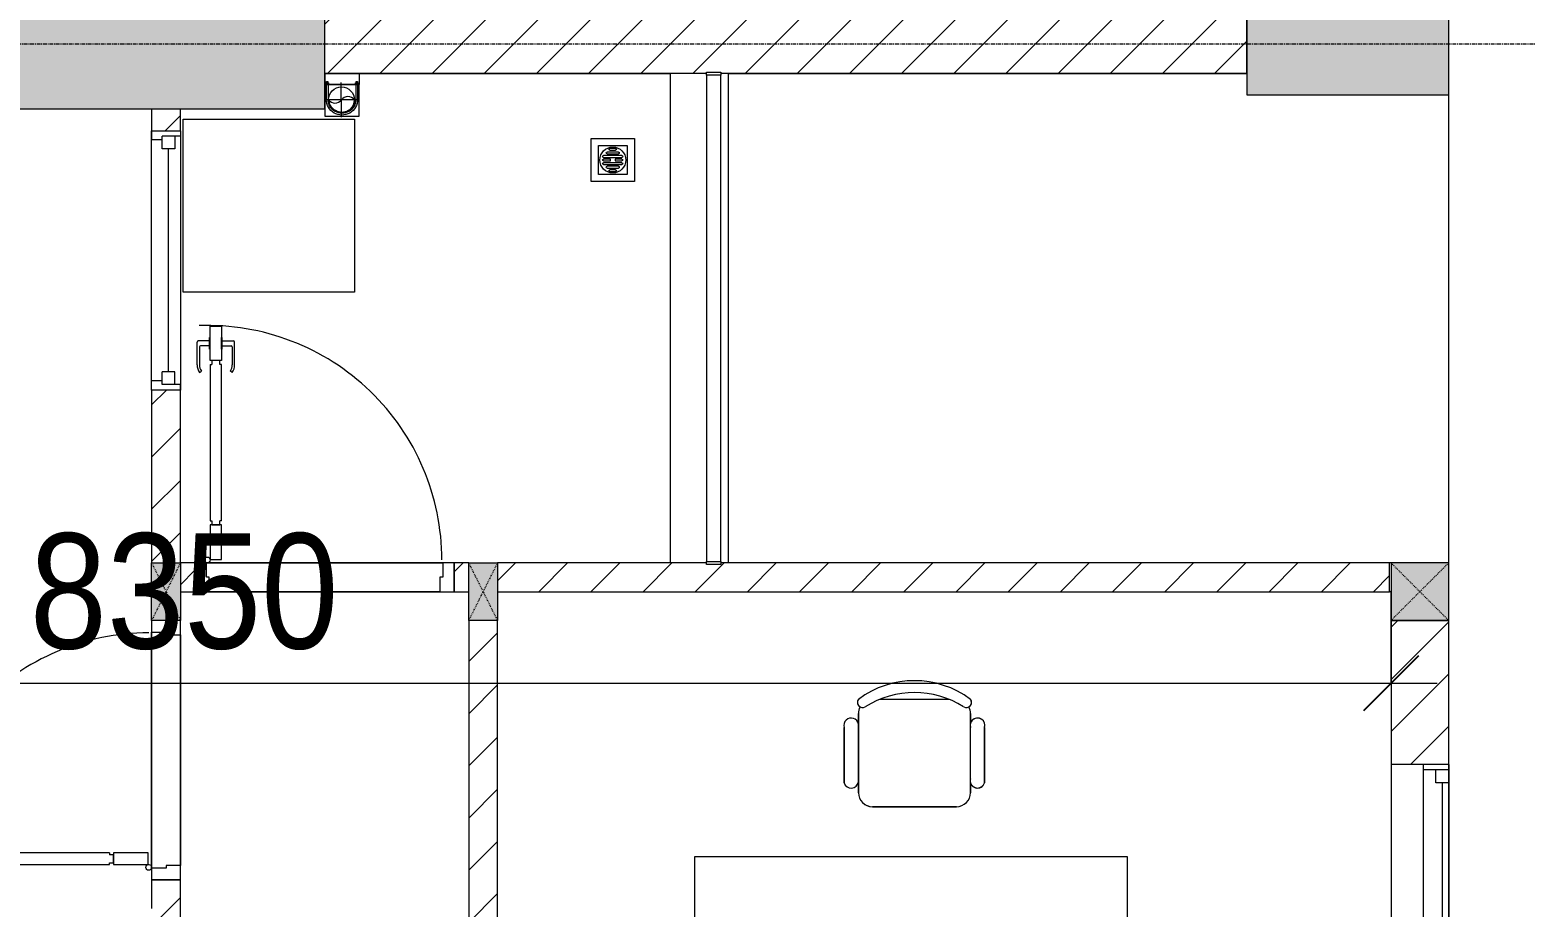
# Model space of a CAD drawing. Header units: millimetres. Extents: x 962 to 241049, y -15958 to 84407.
# Drawn here: x 185509 to 190697, y 58742 to 61787 of the extents above; entities that cross this region are included whole.
import ezdxf

# ---------------------------------------------------------------- set-up
doc = ezdxf.new("R2010")
doc.units = ezdxf.units.MM
for name, pattern in [('Dash', [6, 3, -3]), ('Grid Line', [22.225, 12.7, -3.175, 3.175, -3.175]), ('IMPORT-CENTER _3_', [10.16, 6.35, -1.27, 1.27, -1.27])]:
    doc.linetypes.add(name, pattern=pattern)
for name, color, linetype, lineweight in [('0-1', 7, 'Continuous', 5), ('A-ANNO-DIMS', 211, 'Continuous', 9), ('A-ANNO-DIMS-160', 211, 'Continuous', 9), ('A-DETL-GENF-1', 9, 'Continuous', 9), ('A-DOOR-1', 254, 'Continuous', 9), ('A-DOOR-2', 9, 'Continuous', 9), ('A-FLOR-1', 250, 'Continuous', 9), ('A-FLOR-2', 9, 'Continuous', 9), ('A-FLOR-HRAL-1', 254, 'Continuous', 9), ('A-FLOR-HRAL-2', 9, 'Continuous', 9), ('A-GLAZ', 151, 'Continuous', 9), ('A-GLAZ-1', 254, 'Continuous', 9), ('A-GLAZ-2', 9, 'Continuous', 9), ('A-WALL', 113, 'Continuous', 9), ('A-WALL-1', 253, 'Continuous', 18), ('A-WALL-2', 9, 'Continuous', 9), ('A-WALL-3', 113, 'Continuous', 18), ('A-WALL-PATT-1', 10, 'Continuous', 9), ('A-WALL-PATT-2', 111, 'Continuous', 9), ('G-IMPT', 8, 'Continuous', 9), ('G-IMPT-1', 254, 'Continuous', 9), ('G-IMPT-2', 8, 'IMPORT-CENTER _3_', 9), ('I-FURN', 30, 'Continuous', 9), ('I-FURN-1', 254, 'Continuous', 9), ('M-EQPM', 50, 'Continuous', 9), ('S-COLS', 52, 'Continuous', 9), ('S-COLS-1', 52, 'Continuous', 5), ('S-COLS-2', 7, 'Continuous', 18), ('S-COLS-3', 250, 'Continuous', 9), ('S-COLS-4', 254, 'Continuous', 9), ('S-COLS-5', 253, 'Continuous', 18), ('S-COLS-6', 52, 'Continuous', 18), ('S-COLS-7', 52, 'Dash', 9), ('S-COLS-HDLN', 52, 'Dash', 9), ('S-COLS-HDLN-1', 9, 'Dash', 9), ('S-GRID-1', 1, 'Grid Line', 9)]:
    doc.layers.add(name, color=color, linetype=linetype, lineweight=lineweight)
doc.styles.add('UTM Avo', font='UTM Avo.ttf', dxfattribs={"width": 0.9, "height": 400})
doc.dimstyles.new('1_Dim_chi_tiet_2_5_1', dxfattribs={"dimscale": 304.8, "dimtxt": 399.720379, "dimasz": 0.629921, "dimexe": 0.524934, "dimexo": 0.0625, "dimgap": 0.052493, "dimtad": 1, "dimdec": 0, "dimrnd": 5, "dimzin": 0, "dimdsep": 46, "dimtxsty": 'UTM Avo', "dimblk1": 'OBLIQUE', "dimblk2": 'OBLIQUE', "dimsah": 1, "dimcen": 0.09, "dimdle": 0.524934, "dimazin": 0, "dimtfac": 1, "dimtdec": 4, "dimtix": 1, "dimtmove": 0, "dimatfit": 3, "dimfxl": 1.049869, "dimfxlon": 1, "dimtvp": 1, "dimtolj": 1, "dimtzin": 0, "dimarcsym": 2})
pattern_1 = [(45, (0, 0), (-90.50967, 90.50967), [])]
pattern_2 = [(45, (63179.03, 0), (-90.50967, 90.50967), [])]

# ---------------------------------------------------------------- blocks, each defined once
blk = doc.blocks.new('M_Concrete-Rectangular-Column2 - 450x1300-812578-TKCS_MB TẦNG 1')
at = {"layer": 'S-COLS'}
blk.add_hatch(color=256, dxfattribs=at).paths.add_polyline_path([(-650, 225), (-650, -225), (650, -225), (650, 225), (-180.7, 225)])
at = {"layer": 'S-COLS-2'}
for p, q in [((-650, 225), (650, 225)), ((-650, -225), (-650, 225)), ((650, 225), (650, -225)), ((650, -225), (-650, -225))]:
    blk.add_line(p, q, dxfattribs=at)
blk = doc.blocks.new('NCV_TKTC_KET CAU_rvt-1-TKCS_MB TẦNG 1')
at = {"layer": 'S-COLS-1'}
blk.add_hatch(color=256, dxfattribs=at).paths.add_polyline_path([(127252.6, 61561.9), (127252.6, 61911.9), (127227.6, 61911.9), (127227.6, 61906.9), (127177.6, 61906.9), (127177.6, 61911.9), (126552.6, 61911.9), (126552.6, 61561.9)])
at = {"layer": 'A-FLOR-1'}
for p, q in [((123352.6, 61635.3), (124552.6, 61635.3)), ((124752.6, 61635.3), (126552.6, 61635.3)), ((127252.6, 59936.9), (127252.6, 61561.9)), ((127052.6, 59936.9), (127047.6, 59936.9))]:
    blk.add_line(p, q, dxfattribs=at)
at = {"layer": 'S-COLS-2'}
for p, q in [((126552.6, 61911.9), (126552.6, 61561.9)), ((127252.6, 61561.9), (127252.6, 61911.9)), ((126552.6, 61561.9), (127252.6, 61561.9))]:
    blk.add_line(p, q, dxfattribs=at)
at = {"layer": 'S-COLS-3'}
blk.add_blockref('M_Concrete-Rectangular-Column2 - 450x1300-812578-TKCS_MB TẦNG 1', (122702.6, 61736.9), dxfattribs=at)
blk = doc.blocks.new('DOOR_CW_01 CANH MO-PANEL KINH - DIW_01-900x2200-CỬA GỖ VÂN LAMINATE-V80-TKCS_MB TẦNG 1')
at = {"layer": 'A-DETL-GENF-1'}
for p, q in [((-399, 831.8), (-397, 831.8)), ((-399, 792.2), (-399, 831.8)), ((-397, 872), (-357, 872)), ((-397, 752), (-397, 872)), ((-397, 792.2), (-397, 831.8)), ((-357, 872), (-357, 752)), ((-357, 792.2), (-357, 831.8)), ((-355, 831.8), (-357, 831.8)), ((-355, 792.2), (-355, 831.8)), ((-442, 737), (-442, 816.5)), ((-399, 820.5), (-438, 820.5)), ((-434, 799.5), (-434, 737)), ((-399, 803.5), (-430, 803.5)), ((-397, 792.2), (-399, 792.2)), ((-357, 792.2), (-355, 792.2)), ((-355, 820.5), (-316, 820.5)), ((-355, 803.5), (-324, 803.5)), ((-320, 799.5), (-320, 737)), ((-312, 737), (-312, 816.5)), ((-357, 752), (-397, 752)), ((-397, 738), (-391, 738)), ((-397, 738), (-397, 196)), ((-363, 752), (-391, 752)), ((-391, 752), (-391, 738)), ((-363, 738), (-363, 752)), ((-357, 738), (-363, 738)), ((-357, 196), (-357, 738)), ((-433.9, 711.2), (-427.3, 715.8)), ((-320.1, 711.2), (-326.7, 715.8)), ((-397, 196), (-391, 196)), ((-357, 182), (-397, 182)), ((-397, 182), (-397, 62)), ((-391, 196), (-391, 182)), ((-391, 182), (-363, 182)), ((-357, 196), (-363, 196)), ((-363, 182), (-363, 196)), ((-357, 62), (-357, 182)), ((-397, 62), (-357, 62))]:
    blk.add_line(p, q, dxfattribs=at)
blk.add_circle((-407, 60), 10, dxfattribs=at)
for centre, radius, start, end in [((-407, 60), 814, 360, 92), ((-438, 816.5), 4, 90, 180), ((-430, 799.5), 4, 90, 180), ((-324, 799.5), 4, 360, 90), ((-316, 816.5), 4, 0, 90), ((-397, 737), 45, 180, 215), ((-397, 737), 37, 180, 215), ((-357, 737), 37, 325, 0), ((-357, 737), 45, 325, 0)]:
    blk.add_arc(centre, radius, start, end, dxfattribs=at)
at = {"layer": 'A-DOOR-2'}
for p, q in [((-410, 50), (-450, 50)), ((-450, 50), (-450, -50)), ((-410, 0), (-410, 50)), ((-400, 0), (-410, 0)), ((-407, 50), (-382, 50)), ((-400, -50), (-400, 0)), ((410, 0), (400, 0)), ((400, 0), (400, -50)), ((450, 50), (410, 50)), ((410, 50), (410, 0)), ((-450, -50), (-400, -50)), ((400, -50), (450, -50))]:
    blk.add_line(p, q, dxfattribs=at)
blk = doc.blocks.new('M_Fixed - 900 x 1400-553215-TKCS_MB TẦNG 1')
at = {"layer": 'A-GLAZ-2'}
for p, q in [((-450, 37), (-418, 37)), ((-431, -63), (-431, 0)), ((-431, 0), (-387, 0)), ((-418, 0), (-418, 37)), ((-387, -44), (-387, 0)), ((387, 0), (431, 0)), ((387, -44), (387, 0)), ((418, 0), (418, 37)), ((450, 37), (418, 37)), ((431, -63), (431, 0)), ((-431, -44), (-387, -44)), ((-387, -22), (387, -22)), ((431, -44), (387, -44)), ((-450, -63), (-431, -63)), ((448.9, -63), (431, -63))]:
    blk.add_line(p, q, dxfattribs=at)
blk = doc.blocks.new('BAN LV A - BAN LV A_dwg_ban hoc2-348006-TKCS_MB TẦNG 1')
at = {"layer": 'I-FURN'}
for p, q in [((145.8, 437.4), (-145.8, 437.4)), ((-194.4, 388.8), (-194.4, 113.4)), ((194.4, 113.4), (194.4, 388.8)), ((-243, 354.4), (-243, 162)), ((194.4, 351.4), (194.4, 150.8)), ((243.7, 162), (243.7, 354.4)), ((-120.5, 64.8), (120.5, 64.8))]:
    blk.add_line(p, q, dxfattribs=at)
at = {"layer": 'I-FURN', "flags": 128}
blk.add_lwpolyline([(-737.8, 610.5), (-737.8, 1330.5), (-154.9, 1330.5), (762.2, 1330.5), (762.2, 610.5)], close=True, dxfattribs=at)
at = {"layer": 'I-FURN'}
for centre, radius, start, end in [((-145.8, 388.8), 48.6, 90, 180), ((145.8, 388.8), 48.6, 360, 90), ((-218.7, 347.3), 25.3, 343.7398, 163.7398), ((219.4, 347.3), 25.3, 16.2602, 170.7054), ((-218.7, 154.9), 25.3, 163.7398, 16.2602), ((219.4, 154.9), 25.3, 189.2946, 16.2602), ((-145.8, 113.4), 48.6, 180, 207.5844), ((145.8, 113.4), 48.6, 332.4156, 0), ((-180.2, 75.4), 17.8, 57.9726, 216.6901), ((0, 324), 324, 233.1301, 306.8699), ((0, 359.3), 318.2, 237.5758, 302.4242), ((180.2, 75.4), 17.8, 323.3099, 122.0274)]:
    blk.add_arc(centre, radius, start, end, dxfattribs=at)
blk = doc.blocks.new('BAN LV A - BAN LV A_dwg-348005-TKCS_MB TẦNG 1')
at = {"extrusion": (0, 0, -1), "zscale": -1, "rotation": 180}
blk.add_blockref('BAN LV A - BAN LV A_dwg_ban hoc2-348006-TKCS_MB TẦNG 1', (-729, 1383.7), dxfattribs=at)
blk = doc.blocks.new('BAN LV A - BAN LV A-401069-TKCS_MB TẦNG 1')
at = {"layer": 'I-FURN-1'}
for p, q in [((-8.8, -53.2), (1491.2, -53.2)), ((-8.8, -773.2), (-8.8, -53.2)), ((1491.2, -53.2), (1491.2, -773.2)), ((1491.2, -773.2), (-8.8, -773.2)), ((583.2, -946.3), (874.8, -946.3)), ((486, -1221.7), (486, -1029.3)), ((534.6, -1029.3), (534.6, -994.9)), ((923.4, -994.9), (923.4, -1032.3)), ((972.7, -1029.3), (972.7, -1221.7)), ((534.6, -1270.3), (534.6, -1235.9)), ((923.4, -1232.9), (923.4, -1270.3))]:
    blk.add_line(p, q, dxfattribs=at)
for centre, radius, start, end in [((583.2, -994.9), 48.6, 90, 180), ((874.8, -994.9), 48.6, 0, 90), ((510.3, -1036.4), 25.3, 16.2602, 163.7398), ((948.4, -1036.4), 25.3, 16.2602, 170.7054), ((510.3, -1228.8), 25.3, 163.7398, 343.7398), ((948.4, -1228.8), 25.3, 189.2946, 16.2602), ((548.9, -1308.3), 17.8, 119.404, 216.6901), ((583.2, -1270.3), 48.6, 180, 207.5844), ((874.8, -1270.3), 48.6, 332.4156, 0), ((909.2, -1308.3), 17.8, 323.3099, 60.596), ((729, -1059.7), 324, 233.1301, 306.8699)]:
    blk.add_arc(centre, radius, start, end, dxfattribs=at)
at = {"extrusion": (0, 0, -1), "zscale": -1, "rotation": 180}
blk.add_blockref('BAN LV A - BAN LV A_dwg-348005-TKCS_MB TẦNG 1', (0, 0), dxfattribs=at)
blk = doc.blocks.new('MAY GIAT - MAY GIAT_dwg-348053-TKCS_MB TẦNG 1')
at = {"layer": 'G-IMPT-1', "flags": 128}
blk.add_lwpolyline([(5, 596.6), (5, 2.3), (605, 2.3), (605, 596.6)], close=True, dxfattribs=at)
blk = doc.blocks.new('MAY GIAT - MAY GIAT-401071-TKCS_MB TẦNG 1')
at = {"layer": 'I-FURN-1'}
for p, q in [((5, -2.3), (605, -2.3)), ((5, -596.6), (5, -2.3)), ((605, -2.3), (605, -596.6)), ((605, -596.6), (5, -596.6))]:
    blk.add_line(p, q, dxfattribs=at)
at = {"extrusion": (0, 0, -1), "zscale": -1, "rotation": 180}
blk.add_blockref('MAY GIAT - MAY GIAT_dwg-348053-TKCS_MB TẦNG 1', (0, 0), dxfattribs=at)
blk = doc.blocks.new('Railing - 50 x 10mm-457210-TKCS_MB TẦNG 1')
at = {"layer": 'A-FLOR-HRAL-2'}
for p, q in [((25, 5), (-25, 5)), ((-25, 5), (-25, -5)), ((25, -5), (25, 5)), ((-25, -5), (25, -5))]:
    blk.add_line(p, q, dxfattribs=at)
blk = doc.blocks.new('Railing - Railing-1032716-TKCS_MB TẦNG 1')
at = {"layer": 'A-FLOR-HRAL-2'}
for p, q in [((101769.1, 52369.6), (101769.1, 50680.8)), ((101819.1, 50680.8), (101819.1, 52369.6))]:
    blk.add_line(p, q, dxfattribs=at)
at = {"extrusion": (0, 0, -1), "zscale": -1}
for p in [(-101794.1, 52374.6), (-101794.1, 50675.8)]:
    blk.add_blockref('Railing - 50 x 10mm-457210-TKCS_MB TẦNG 1', p, dxfattribs=at)
blk = doc.blocks.new('G1_SOF - BO TRU - 100x200-746114-TKCS_MB TẦNG 1')
at = {"layer": 'S-COLS'}
blk.add_hatch(color=256, dxfattribs=at).paths.add_polyline_path([(-50, -100), (50, -100), (50, 100), (-50, 100)])
at = {"layer": 'S-COLS-5'}
for p, q in [((-50, 100), (50, 100)), ((-50, -100), (-50, 100)), ((50, 100), (50, -100)), ((50, -100), (-50, -100))]:
    blk.add_line(p, q, dxfattribs=at)
at = {"layer": 'S-COLS-HDLN-1'}
for p, q in [((50, -100), (-50, 100)), ((-50, -100), (50, 100))]:
    blk.add_line(p, q, dxfattribs=at)
blk = doc.blocks.new('DOOR_CW_01 CANH MO-PANEL KINH - DIG_01-900x2200-CỬA NHÔM KÍNH-400868-TKCS_MB TẦNG 1')
at = {"layer": 'A-DETL-GENF-1'}
for p, q in [((-399, 831.8), (-397, 831.8)), ((-399, 792.2), (-399, 831.8)), ((-397, 872), (-357, 872)), ((-397, 752), (-397, 872)), ((-397, 792.2), (-397, 831.8)), ((-357, 872), (-357, 752)), ((-357, 792.2), (-357, 831.8)), ((-355, 831.8), (-357, 831.8)), ((-355, 792.2), (-355, 831.8)), ((-442, 737), (-442, 816.5)), ((-399, 820.5), (-438, 820.5)), ((-434, 799.5), (-434, 737)), ((-399, 803.5), (-430, 803.5)), ((-397, 792.2), (-399, 792.2)), ((-357, 792.2), (-355, 792.2)), ((-355, 820.5), (-316, 820.5)), ((-355, 803.5), (-324, 803.5)), ((-320, 799.5), (-320, 737)), ((-312, 737), (-312, 816.5)), ((-357, 752), (-397, 752)), ((-397, 738), (-391, 738)), ((-397, 738), (-397, 196)), ((-363, 752), (-391, 752)), ((-391, 752), (-391, 738)), ((-363, 738), (-363, 752)), ((-357, 738), (-363, 738)), ((-357, 196), (-357, 738)), ((-433.9, 711.2), (-427.3, 715.8)), ((-320.1, 711.2), (-326.7, 715.8)), ((-397, 196), (-391, 196)), ((-357, 182), (-397, 182)), ((-397, 182), (-397, 62)), ((-391, 196), (-391, 182)), ((-391, 182), (-363, 182)), ((-357, 196), (-363, 196)), ((-363, 182), (-363, 196)), ((-357, 62), (-357, 182)), ((-397, 62), (-357, 62))]:
    blk.add_line(p, q, dxfattribs=at)
blk.add_circle((-407, 60), 10, dxfattribs=at)
for centre, radius, start, end in [((-407, 60), 814, 360, 92), ((-438, 816.5), 4, 90, 180), ((-430, 799.5), 4, 90, 180), ((-324, 799.5), 4, 360, 90), ((-316, 816.5), 4, 0, 90), ((-397, 737), 45, 180, 215), ((-397, 737), 37, 180, 215), ((-357, 737), 37, 325, 0), ((-357, 737), 45, 325, 0)]:
    blk.add_arc(centre, radius, start, end, dxfattribs=at)
at = {"layer": 'A-DOOR-2'}
for p, q in [((-410, 50), (-450, 50)), ((-450, 50), (-450, -50)), ((-410, 0), (-410, 50)), ((-400, 0), (-410, 0)), ((-407, 50), (-382, 50)), ((-400, -50), (-400, 0)), ((410, 0), (400, 0)), ((400, 0), (400, -50)), ((450, 50), (410, 50)), ((410, 50), (410, 0)), ((450, -50), (450, 50)), ((-450, -50), (-400, -50)), ((400, -50), (450, -50))]:
    blk.add_line(p, q, dxfattribs=at)
blk = doc.blocks.new('NCV_TKTC_TANG 1_rvt-1-TKCS_MB TẦNG 1')
at = {"layer": 'A-WALL-PATT-1'}
h = blk.add_hatch(dxfattribs=at)
h.set_pattern_fill('FP_1', color=256, style=0, pattern_type=2)
h.set_pattern_definition(pattern_1)
h.paths.add_polyline_path([(122762.6, 56836.9), (122852.6, 56836.9), (122852.6, 57737.3), (122752.6, 57737.3), (122752.6, 56836.9)])
h.paths.add_polyline_path([(122852.6, 58537.3), (122852.6, 58836.9), (122752.6, 58836.9), (122752.6, 58537.3)])
h.paths.add_polyline_path([(122752.6, 59936.9), (122852.6, 59936.9), (122852.6, 60536.9), (122752.6, 60536.9)])
h.paths.add_polyline_path([(122752.6, 61436.9), (122852.6, 61436.9), (122852.6, 61511.9), (122752.6, 61511.9)])
h = blk.add_hatch(dxfattribs=at)
h.set_pattern_fill('FP_1', color=256, style=0, pattern_type=2)
h.set_pattern_definition(pattern_1)
h.paths.add_polyline_path([(122852.6, 59836.9), (122902.6, 59836.9), (122902.6, 59936.9), (122852.6, 59936.9)])
h.paths.add_polyline_path([(123852.6, 59836.9), (123852.6, 59936.9), (123802.6, 59936.9), (123802.6, 59836.9), (123820.5, 59836.9)])
h = blk.add_hatch(dxfattribs=at)
h.set_pattern_fill('FP_1', color=256, style=0, pattern_type=2)
h.set_pattern_definition(pattern_1)
h.paths.add_polyline_path([(123952.6, 59836.9), (127047.6, 59836.9), (127047.6, 59936.9), (124727.6, 59936.9), (124727.6, 59931.5), (124677.6, 59931.5), (124677.6, 59936.9), (123952.6, 59936.9)])
h = blk.add_hatch(dxfattribs=at)
h.set_pattern_fill('FP_1', color=256, style=0, pattern_type=2)
h.set_pattern_definition(pattern_1)
h.paths.add_polyline_path([(123952.6, 56836.9), (123952.6, 56837.3), (123853, 56836.9)])
h.paths.add_polyline_path([(123852.6, 57737.3), (123952.6, 57737.3), (123952.6, 59736.5), (123852.6, 59736.5), (123852.6, 58536.6)])
at = {"layer": 'A-FLOR-2'}
for p, q in [((123762.6, 59936.9), (122942.6, 59936.9)), ((123752.6, 59836.9), (122952.6, 59836.9)), ((122952.6, 59836.9), (123752.6, 59836.9)), ((127052.6, 59836.9), (127047.6, 59836.9)), ((122752.6, 58876.9), (122752.6, 59696.9)), ((122752.6, 59696.9), (122752.6, 58876.9)), ((122852.6, 59686.9), (122852.6, 58886.9)), ((122852.6, 58886.9), (122852.6, 59686.9))]:
    blk.add_line(p, q, dxfattribs=at)
at = {"layer": 'A-WALL-1'}
for p, q in [((122752.6, 61511.9), (122752.6, 61436.9)), ((122852.6, 61436.9), (122852.6, 61511.9)), ((122752.6, 61436.9), (122852.6, 61436.9)), ((122852.6, 60536.9), (122752.6, 60536.9)), ((122752.6, 60536.9), (122752.6, 59936.9)), ((122852.6, 59936.9), (122852.6, 60536.9)), ((122902.6, 59936.9), (122852.6, 59936.9)), ((122902.6, 59836.9), (122902.6, 59936.9)), ((123852.6, 59936.9), (123802.6, 59936.9)), ((123802.6, 59936.9), (123802.6, 59836.9)), ((124677.6, 59936.9), (123952.6, 59936.9)), ((127047.6, 59936.9), (124727.6, 59936.9)), ((127047.6, 59836.9), (127047.6, 59936.9)), ((122852.6, 59836.9), (122902.6, 59836.9)), ((123802.6, 59836.9), (123852.6, 59836.9)), ((123952.6, 59836.9), (127047.6, 59836.9)), ((123852.6, 59736.5), (123852.6, 57737.3)), ((123952.6, 59736.5), (123852.6, 59736.5)), ((123952.6, 57737.3), (123952.6, 59736.5)), ((122852.6, 58836.9), (122752.6, 58836.9)), ((122752.6, 58836.9), (122752.6, 58736.9)), ((122852.6, 58537.3), (122852.6, 58836.9))]:
    blk.add_line(p, q, dxfattribs=at)
at = {"layer": 'A-WALL-2'}
for p, q in [((124552.6, 59936.9), (124552.6, 61636.9)), ((124752.6, 61636.9), (124752.6, 59936.9)), ((122752.6, 60536.9), (122752.6, 61436.9)), ((122852.6, 61436.9), (122852.6, 60536.9)), ((122942.6, 59936.9), (123762.6, 59936.9)), ((123752.6, 59836.9), (122952.6, 59836.9)), ((122752.6, 58876.9), (122752.6, 59696.9)), ((122852.6, 59686.9), (122852.6, 58886.9))]:
    blk.add_line(p, q, dxfattribs=at)
at = {"layer": 'A-DOOR-1'}
blk.add_blockref('DOOR_CW_01 CANH MO-PANEL KINH - DIG_01-900x2200-CỬA NHÔM KÍNH-400868-TKCS_MB TẦNG 1', (123352.6, 59886.9), dxfattribs=at)
at = {"layer": 'A-DOOR-1', "rotation": 90.00000000000084}
blk.add_blockref('DOOR_CW_01 CANH MO-PANEL KINH - DIW_01-900x2200-CỬA GỖ VÂN LAMINATE-V80-TKCS_MB TẦNG 1', (122802.6, 59286.9), dxfattribs=at)
at = {"layer": 'A-FLOR-HRAL-1'}
blk.add_blockref('Railing - Railing-1032716-TKCS_MB TẦNG 1', (22908.5, 9260.7), dxfattribs=at)
at = {"layer": 'A-GLAZ-1', "rotation": 90.00000000000084}
blk.add_blockref('M_Fixed - 900 x 1400-553215-TKCS_MB TẦNG 1', (122789.6, 60986.9), dxfattribs=at)
at = {"layer": 'I-FURN-1'}
for name, p, rotation in [('MAY GIAT - MAY GIAT-401071-TKCS_MB TẦNG 1', (122860.3, 60871.5), 90.00000000000087), ('BAN LV A - BAN LV A-401069-TKCS_MB TẦNG 1', (126128.2, 58144.2), 180)]:
    blk.add_blockref(name, p, dxfattribs=dict(at, rotation=rotation))
at = {"layer": 'S-COLS-4', "rotation": 180}
for p in [(122802.6, 59836.9), (123902.6, 59836.9)]:
    blk.add_blockref('G1_SOF - BO TRU - 100x200-746114-TKCS_MB TẦNG 1', p, dxfattribs=at)
blk = doc.blocks.new('1_FAMILY RVT - W01-WxH 1400x1400xmm-389822-TKCS_MB TẦNG 1')
at = {"layer": 'A-GLAZ'}
for p, q in [((248.4, 172.39), (299.2, 197.79)), ((248.4, 172.39), (299.2, 146.99)), ((248.4, 172.39), (451.6, 172.39)), ((-700, 96.19), (-700, -103.81)), ((700, 96.19), (-700, 96.19)), ((-700, 96.19), (-636.5, 96.19)), ((-680.95, 96.19), (-680.95, 7.29)), ((-636.5, 96.19), (-22.225, 96.19)), ((-636.5, 96.19), (-636.5, 51.74)), ((-636.5, 73.965), (-22.225, 73.965)), ((-22.225, 7.29), (-22.225, 96.19)), ((-22.225, 96.19), (22.225, 96.19)), ((22.225, 96.19), (680.95, 96.19)), ((22.225, 96.19), (22.225, 7.29)), ((680.95, 96.19), (700, 96.19)), ((680.95, 96.19), (680.95, 7.29)), ((700, -103.81), (700, 96.19)), ((-700, 7.29), (-680.95, 7.29)), ((-636.5, 51.74), (-680.95, 51.74)), ((-680.95, 7.29), (-22.225, 7.29)), ((22.225, 51.74), (-22.225, 51.74)), ((-22.225, 7.29), (22.225, 7.29)), ((22.225, 29.515), (636.5, 29.515)), ((22.225, 7.29), (636.5, 7.29)), ((636.5, 51.74), (636.5, 7.29)), ((680.95, 51.74), (636.5, 51.74)), ((636.5, 7.29), (700, 7.29)), ((-700, -103.81), (700, -103.81))]:
    blk.add_line(p, q, dxfattribs=at)
blk = doc.blocks.new('TKTC_XREF_251221_MB TANG 1 - TKTC_XREF_260130_MB TANG 1_dwg_CUM U_DN100-4202115-TKCS_MB TẦNG 1')
at = {"layer": 'G-IMPT'}
blk.add_hatch(color=256, dxfattribs=at).paths.add_polyline_path([(0, -61), (0, -57), (14.8, -55.1), (28.5, -49.4), (40.3, -40.3), (49.4, -28.5), (55.1, -14.8), (57, 0), (55.1, 14.8), (49.4, 28.5), (40.3, 40.3), (28.5, 49.4), (14.8, 55.1), (0, 57), (0, 61), (15.8, 58.9), (30.5, 52.8), (43.1, 43.1), (52.8, 30.5), (58.9, 15.8), (61, 0), (58.9, -15.8), (52.8, -30.5), (43.1, -43.1), (30.5, -52.8), (15.8, -58.9)])
for p, q in [((-79.1, 66.6), (-79.1, 63.4)), ((-76.6, 66.6), (-76.6, 63.4)), ((-74.6, 66.6), (-74.6, 63.4)), ((-72.7, 69.3), (-72.7, 60.7)), ((-66.9, 67.9), (-71.7, 67.9)), ((-65, 69), (0, 69)), ((-66.9, 62.1), (-71.7, 62.1)), ((-79.1, -63.4), (-79.1, -66.6)), ((-76.6, -63.4), (-76.6, -66.6)), ((-74.6, -63.4), (-74.6, -66.6)), ((-72.7, -60.7), (-72.7, -69.3)), ((-66.9, -62.1), (-71.7, -62.1)), ((-66.9, -67.9), (-71.7, -67.9)), ((-65, -69), (0, -69))]:
    blk.add_line(p, q, dxfattribs=at)
at = {"layer": 'G-IMPT', "flags": 128}
for points in [[(-72.7, 67.6), (-78.1, 67.6), (-78.1, 62.4), (-72.7, 62.4)], [(-71.7, 59.2), (-66.9, 59.2), (-66.9, 70.8), (-71.7, 70.8)], [(-66.9, 70.8), (-66.9, 72.7), (-65, 72.7), (-65, 57.3), (-66.9, 57.3), (-66.9, 59.2)], [(-65, 61), (0, 61), (0, 57)], [(-72.7, -62.4), (-78.1, -62.4), (-78.1, -67.6), (-72.7, -67.6)], [(-71.7, -70.8), (-66.9, -70.8), (-66.9, -59.2), (-71.7, -59.2)], [(-66.9, -59.2), (-66.9, -57.3), (-65, -57.3), (-65, -72.7), (-66.9, -72.7), (-66.9, -70.8)], [(-65, -61), (0, -61), (0, -57)]]:
    blk.add_lwpolyline(points, dxfattribs=at)
at = {"layer": 'G-IMPT'}
for centre, radius, start, end in [((-78.1, 66.6), 0.96, 90, 180), ((-71.1, 69.3), 1.56, 112.61986, 247.38014), ((-67.9, 65), 4.8, 143.1301, 216.8699), ((0, 0), 69, 270, 90), ((-78.1, 63.4), 0.96, 180, 270), ((-71.1, 60.7), 1.56, 112.61986, 247.38014), ((0, 0), 61, 270, 90), ((0, 0), 57, 270, 90), ((-78.1, -63.4), 0.96, 90, 180), ((-71.1, -60.7), 1.56, 112.61986, 247.38014), ((-67.9, -65), 4.8, 143.1301, 216.8699), ((-78.1, -66.6), 0.96, 180, 270), ((-71.1, -69.3), 1.56, 112.61986, 247.38014)]:
    blk.add_arc(centre, radius, start, end, dxfattribs=at)
blk = doc.blocks.new('TKTC_XREF_251221_MB TANG 1 - TKTC_XREF_260130_MB TANG 1_dwg_$cc-V161-TKCS_MB TẦNG 1')
at = {"layer": 'G-IMPT'}
blk.add_circle((0, 0), 0.5, dxfattribs=at)
for centre, radius, start, end in [((0, 0), 0.5, 90, 270), ((0.188, 0.25), 0.313, 126.8699, 233.1301), ((-0.188, -0.25), 0.313, 306.8699, 53.1301)]:
    blk.add_arc(centre, radius, start, end, dxfattribs=at)
at = {"layer": 'G-IMPT-2'}
for p, q in [((0, -0.673), (0, 0.651)), ((-0.673, 0), (0.673, 0))]:
    blk.add_line(p, q, dxfattribs=at)
blk = doc.blocks.new('TKTC_XREF_251221_MB TANG 1 - TKTC_XREF_260130_MB TANG 1_dwg_THU NUOC - THU NUOC-444531-TKCS_MB TẦNG 1-4202124-TKCS_MB TẦNG 1')
at = {"layer": 'M-EQPM'}
for p, q in [((-23.3, 10.8), (40.9, 10.8)), ((40.9, 4.8), (-23.3, 4.8)), ((-11, 23.3), (28.5, 23.3)), ((28.5, 17.3), (-11, 17.3)), ((-1.1, 35.6), (18.5, 35.6)), ((18.5, 29.6), (-1.1, 29.6)), ((-23.3, -13.6), (40.9, -13.6)), ((40.9, -19.6), (-23.3, -19.6)), ((-11, -26.1), (28.5, -26.1)), ((28.5, -32.1), (-11, -32.1)), ((-1.1, -38.5), (18.5, -38.5)), ((18.5, -44.5), (-1.1, -44.5))]:
    blk.add_line(p, q, dxfattribs=at)
at = {"layer": 'M-EQPM', "flags": 128}
for points in [[(83.7, -79.4), (83.7, 70.6), (-66.3, 70.6), (-66.3, -79.4)], [(58.7, -54.4), (58.7, 45.6), (-41.3, 45.6), (-41.3, -54.4)]]:
    blk.add_lwpolyline(points, close=True, dxfattribs=at)
for points in [[(-23.3, -1.2), (0.7, -1.2), (0.7, -7.2), (-23.3, -7.2)], [(40.9, -7.2), (16.7, -7.2), (16.7, -1.2), (40.9, -1.2)]]:
    blk.add_lwpolyline(points, dxfattribs=at)
at = {"layer": 'M-EQPM'}
for centre, radius, start, end in [((8.7, -4.4), 45, 360, 180), ((8.7, -4.4), 45, 360, 180), ((-23.3, 7.8), 3, 90, 270), ((-11, 20.3), 3, 90, 270), ((-1.1, 32.6), 3, 90, 270), ((18.5, 32.6), 3, 270, 90), ((28.5, 20.3), 3, 270, 90), ((40.9, 7.8), 3, 270, 90), ((8.7, -4.4), 45, 180, 360), ((8.7, -4.4), 45, 180, 360), ((-23.3, -4.2), 3, 90, 270), ((-23.3, -16.6), 3, 90, 270), ((-11, -29.1), 3, 90, 270), ((-1.1, -41.5), 3, 90, 270), ((18.5, -41.5), 3, 270, 90), ((28.5, -29.1), 3, 270, 90), ((40.9, -4.2), 3, 270, 90), ((40.9, -16.6), 3, 270, 90)]:
    blk.add_arc(centre, radius, start, end, dxfattribs=at)
blk = doc.blocks.new('TKTC_XREF_251221_MB TANG 1 - TKTC_XREF_260130_MB TANG 1_dwg-4202109-TKCS_MB TẦNG 1')
at = {"layer": 'G-IMPT'}
for p, q in [((-79798.1, -339709.7), (-79798.1, -339749.7)), ((-75899.1, -341409.7), (-75899.1, -339784.7))]:
    blk.add_line(p, q, dxfattribs=at)
at = {"layer": 'G-IMPT', "flags": 128}
blk.add_lwpolyline([(-79798.1, -339749.7), (-79678.3, -339749.7), (-79678.3, -339709.7)], dxfattribs=at)
blk.add_lwpolyline([(-79798.1, -339859.6), (-79678.5, -339859.6), (-79678.5, -339749.7), (-79798.1, -339749.7)], close=True, dxfattribs=at)
at = {"xscale": 90.0000000000512, "yscale": 90.0000000000512, "zscale": 90.0000000000512, "rotation": 90.37402677993765}
blk.add_blockref('TKTC_XREF_251221_MB TANG 1 - TKTC_XREF_260130_MB TANG 1_dwg_$cc-V161-TKCS_MB TẦNG 1', (-79740.5, -339802.6), dxfattribs=at)
at = {"extrusion": (0, 0, -1), "xscale": 0.7894736842105242, "yscale": 0.7894736842105242, "zscale": -0.7894736842105242, "rotation": 269.9999999984439}
blk.add_blockref('TKTC_XREF_251221_MB TANG 1 - TKTC_XREF_260130_MB TANG 1_dwg_CUM U_DN100-4202115-TKCS_MB TẦNG 1', (79738.7, -339801), dxfattribs=at)
at = {"extrusion": (0, 0, -1), "zscale": -1}
blk.add_blockref('TKTC_XREF_251221_MB TANG 1 - TKTC_XREF_260130_MB TANG 1_dwg_THU NUOC - THU NUOC-444531-TKCS_MB TẦNG 1-4202124-TKCS_MB TẦNG 1', (78790.5, -340007), dxfattribs=at)
blk = doc.blocks.new('TKTC_XREF_251221_MB TANG 1 - TKTC_XREF_251221_MB TANG 1-2038492-TKCS_MB TẦNG 1')
blk.add_blockref('TKTC_XREF_251221_MB TANG 1 - TKTC_XREF_260130_MB TANG 1_dwg-4202109-TKCS_MB TẦNG 1', (169499.1, 384109.7))
blk = doc.blocks.new('G1_SOF - BO TRU - 200x200-3051103-TKCS_MB TẦNG 1')
at = {"layer": 'S-COLS-HDLN'}
for p, q in [((-100, -100), (100, 100)), ((100, -100), (-100, 100))]:
    blk.add_line(p, q, dxfattribs=at)
blk = doc.blocks.new('DIMBLOCK378-TKCS_MB TẦNG 1')
at = {"layer": 'A-ANNO-DIMS-160'}
for p, q in [((181881.6, 59839.8), (181881.6, 59359.8)), ((181881.6, 59519.8), (181881.6, 59839.8)), ((190231.6, 59839.8), (190231.6, 59359.8)), ((190231.6, 59519.8), (190231.6, 59839.8)), ((181721.6, 59519.8), (190391.6, 59519.8))]:
    blk.add_line(p, q, dxfattribs=at)
at = {"layer": 'A-ANNO-DIMS-160', "lineweight": 25}
for p, q in [((181881.6, 59519.8), (181977.6, 59615.8)), ((190231.6, 59519.8), (190327.6, 59615.8)), ((181881.6, 59519.8), (181785.6, 59423.8)), ((190231.6, 59519.8), (190135.6, 59423.8))]:
    blk.add_line(p, q, dxfattribs=at)
at = {"layer": 'A-ANNO-DIMS-160', "color": 0, "insert": (185508.8, 60039.5), "char_height": 400, "width": 1314.636, "attachment_point": 1, "line_spacing_factor": 1.110334, "style": 'UTM Avo'}
blk.add_mtext('8350', dxfattribs=at)
blk = doc.blocks.new('_Oblique')
at = {"color": 0, "linetype": 'ByBlock', "lineweight": -2}
blk.add_line((-0.5, -0.5), (0.5, 0.5), dxfattribs=at)

msp = doc.modelspace()

# ---------------------------------------------------------------- hatches: boundary and pattern name
at = {"layer": 'A-WALL-PATT-2'}
h = msp.add_hatch(dxfattribs=at)
h.set_pattern_fill('FP_1', color=256, style=0, pattern_type=2)
h.set_pattern_definition(pattern_2)
h.paths.add_polyline_path([(186999.5, 61636.9), (187856.6, 61636.9), (187856.6, 61640.3), (187906.6, 61640.3), (187906.6, 61636.9), (189731.6, 61636.9), (189731.6, 61836.9), (186531.7, 61836.9), (186531.7, 61636.9)])
h = msp.add_hatch(dxfattribs=at)
h.set_pattern_fill('FP_1', color=256, style=0, pattern_type=2)
h.set_pattern_definition(pattern_2)
h.paths.add_polyline_path([(190431.6, 56835.3), (190431.6, 57837.4), (190231.6, 57837.4), (190231.6, 56835.3)])
h.paths.add_polyline_path([(190431.6, 59237.4), (190431.6, 59736.9), (190231.6, 59736.9), (190231.6, 59237.4)])
at = {"layer": 'S-COLS-1'}
msp.add_hatch(color=256, dxfattribs=at).paths.add_polyline_path([(190431.6, 59736.9), (190431.6, 59936.9), (190231.6, 59936.9), (190231.6, 59736.9)])

# ---------------------------------------------------------------- linework, layer by layer
at = {"layer": 'A-WALL'}
msp.add_line((190431.6, 59736.9), (190231.6, 59736.9), dxfattribs=at)
at = {"layer": 'A-WALL-3'}
for p, q in [((186531.7, 61836.9), (186531.7, 61636.9)), ((189731.6, 61636.9), (189731.6, 61836.9)), ((186531.7, 61636.9), (187856.6, 61636.9)), ((187906.6, 61636.9), (189731.6, 61636.9)), ((190231.6, 59736.9), (190231.6, 59237.4)), ((190431.6, 59237.4), (190431.6, 59736.9))]:
    msp.add_line(p, q, dxfattribs=at)
at = {"layer": 'S-COLS'}
msp.add_line((190231.6, 59736.9), (190431.6, 59736.9), dxfattribs=at)
at = {"layer": 'S-COLS-6'}
for p, q in [((190431.6, 59936.9), (190231.6, 59936.9)), ((190231.6, 59936.9), (190231.6, 59736.9)), ((190431.6, 59736.9), (190431.6, 59936.9))]:
    msp.add_line(p, q, dxfattribs=at)
at = {"layer": 'S-GRID-1'}
for p, q in [((190431.6, 15532), (190431.6, 78459.2)), ((192368.8, 61736.9), (96265.8, 61736.9))]:
    msp.add_line(p, q, dxfattribs=at)

# ---------------------------------------------------------------- block references
at = {"layer": '0-1'}
for name in ['NCV_TKTC_KET CAU_rvt-1-TKCS_MB TẦNG 1', 'NCV_TKTC_TANG 1_rvt-1-TKCS_MB TẦNG 1']:
    msp.add_blockref(name, (63179, 0), dxfattribs=at)
at = {"layer": 'A-GLAZ', "rotation": 270}
msp.add_blockref('1_FAMILY RVT - W01-WxH 1400x1400xmm-389822-TKCS_MB TẦNG 1', (190335.4, 58537.4), dxfattribs=at)
at = {"layer": 'M-EQPM'}
msp.add_blockref('TKTC_XREF_251221_MB TANG 1 - TKTC_XREF_251221_MB TANG 1-2038492-TKCS_MB TẦNG 1', (96831.6, 17236.9), dxfattribs=at)
at = {"layer": 'S-COLS-7', "rotation": 180}
msp.add_blockref('G1_SOF - BO TRU - 200x200-3051103-TKCS_MB TẦNG 1', (190331.6, 59836.9), dxfattribs=at)

# ---------------------------------------------------------------- dimensions: what is measured, and where the dimension line sits
at = {"layer": 'A-ANNO-DIMS'}
dim = msp.add_linear_dim(base=(190231.6, 59519.8), p1=(181881.6, 59839.8), p2=(190231.6, 59839.8), dimstyle='1_Dim_chi_tiet_2_5_1', override={"dimpost": '<>', "dimfxl": 8350}, dxfattribs=at)
dim.commit()
dim.dimension.update_dxf_attribs({"geometry": 'DIMBLOCK378-TKCS_MB TẦNG 1', "text_midpoint": (186056.6, 59742.8)})

doc.saveas('drawing.dxf')
